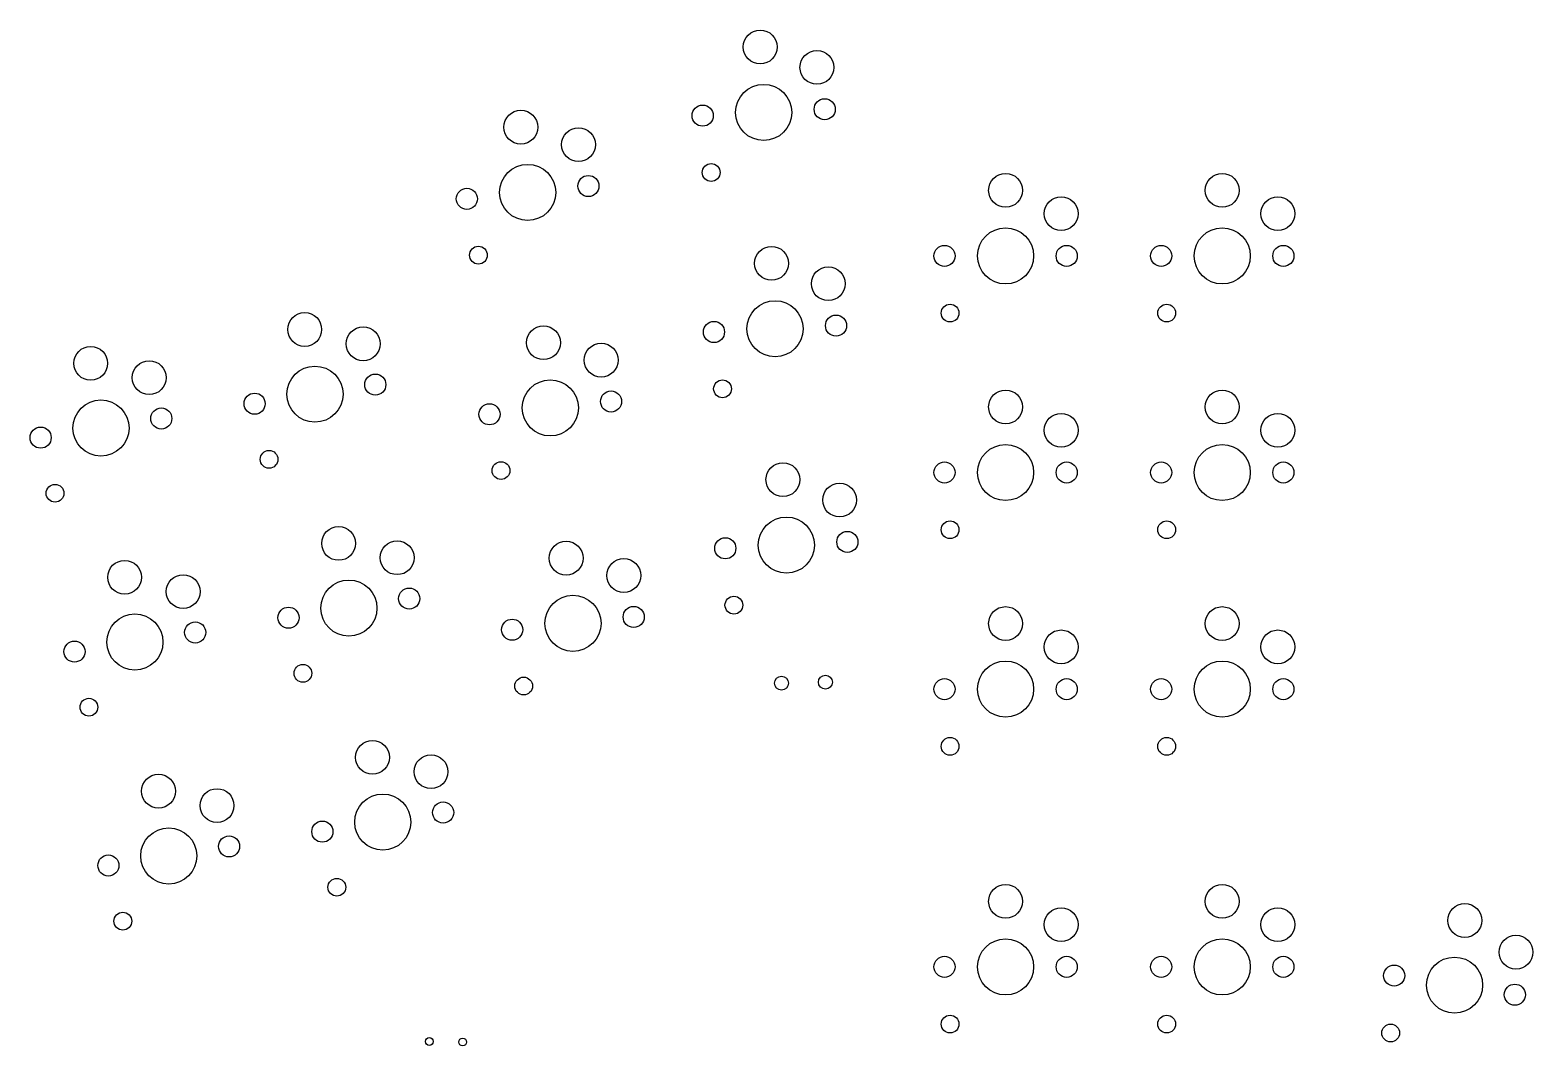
# Model space of a CAD drawing. Extents: x 1.96 to 7.28, y -7.58 to -3.98.
import ezdxf

# ---------------------------------------------------------------- set-up
doc = ezdxf.new("R2010")
doc.units = 0
doc.header["$MEASUREMENT"] = 0

msp = doc.modelspace()

# ---------------------------------------------------------------- linework, layer by layer
at = {"layer": 'WHITE'}
for centre, radius in [((4.5468, -4.0355), 0.06), ((4.7477, -4.1078), 0.06), ((4.559, -4.2675), 0.0994), ((3.6984, -4.3199), 0.06), ((4.3428, -4.2788), 0.0374), ((4.7752, -4.2561), 0.0374), ((3.9028, -4.3816), 0.06), ((3.7227, -4.551), 0.0994), ((4.373, -4.4802), 0.0315), ((3.938, -4.5283), 0.0374), ((5.4162, -4.5435), 0.06), ((6.1839, -4.5435), 0.06), ((3.5073, -4.5736), 0.0374), ((5.6131, -4.6262), 0.06), ((6.3808, -4.6262), 0.06), ((5.4162, -4.7758), 0.0994), ((6.1839, -4.7758), 0.0994), ((5.1997, -4.7758), 0.0374), ((5.6327, -4.7758), 0.0374), ((5.9674, -4.7758), 0.0374), ((6.4005, -4.7758), 0.0374), ((3.5481, -4.7732), 0.0315), ((4.587, -4.8022), 0.06), ((4.7879, -4.8744), 0.06), ((4.5992, -5.0341), 0.0994), ((5.2194, -4.9785), 0.0315), ((5.9871, -4.9785), 0.0315), ((2.9327, -5.0364), 0.06), ((4.8154, -5.0228), 0.0374), ((3.14, -5.0873), 0.06), ((3.7786, -5.0835), 0.06), ((4.3829, -5.0455), 0.0374), ((2.1744, -5.1565), 0.06), ((3.9831, -5.1451), 0.06), ((2.3818, -5.2074), 0.06), ((2.969, -5.2658), 0.0994), ((3.1829, -5.2319), 0.0374), ((3.8029, -5.3145), 0.0994), ((4.4132, -5.2469), 0.0315), ((2.7551, -5.2997), 0.0374), ((4.0183, -5.2918), 0.0374), ((5.4162, -5.3112), 0.06), ((6.1839, -5.3112), 0.06), ((2.2107, -5.3859), 0.0994), ((2.4246, -5.352), 0.0374), ((3.5876, -5.3371), 0.0374), ((5.6131, -5.3939), 0.06), ((6.3808, -5.3939), 0.06), ((1.9969, -5.4198), 0.0374), ((2.8063, -5.4969), 0.0315), ((5.4162, -5.5435), 0.0994), ((6.1839, -5.5435), 0.0994), ((3.6283, -5.5367), 0.0315), ((4.6272, -5.5688), 0.06), ((5.1997, -5.5435), 0.0374), ((5.6327, -5.5435), 0.0374), ((5.9674, -5.5435), 0.0374), ((6.4005, -5.5435), 0.0374), ((2.048, -5.617), 0.0315), ((4.8281, -5.6411), 0.06), ((3.0528, -5.7947), 0.06), ((4.6394, -5.8008), 0.0994), ((5.2194, -5.7462), 0.0315), ((5.9871, -5.7462), 0.0315), ((3.2601, -5.8455), 0.06), ((3.8589, -5.847), 0.06), ((4.4231, -5.8121), 0.0374), ((4.8556, -5.7894), 0.0374), ((2.2945, -5.9148), 0.06), ((4.0633, -5.9086), 0.06), ((2.5019, -5.9656), 0.06), ((3.0891, -6.0241), 0.0994), ((3.303, -5.9902), 0.0374), ((3.8832, -6.078), 0.0994), ((4.4534, -6.0136), 0.0315), ((2.3308, -6.1442), 0.0994), ((2.8752, -6.058), 0.0374), ((3.6678, -6.1006), 0.0374), ((4.0985, -6.0553), 0.0374), ((5.4162, -6.0789), 0.06), ((6.1839, -6.0789), 0.06), ((2.5447, -6.1103), 0.0374), ((5.6131, -6.1616), 0.06), ((6.3808, -6.1616), 0.06), ((2.117, -6.1781), 0.0374), ((2.9264, -6.2551), 0.0315), ((5.4162, -6.3112), 0.0994), ((6.1839, -6.3112), 0.0994), ((3.7086, -6.3002), 0.0315), ((4.6222, -6.2902), 0.0246), ((4.7777, -6.2863), 0.0246), ((5.1997, -6.3112), 0.0374), ((5.6327, -6.3112), 0.0374), ((5.9674, -6.3112), 0.0374), ((6.4005, -6.3112), 0.0374), ((2.1681, -6.3752), 0.0315), ((3.1729, -6.5529), 0.06), ((5.2194, -6.514), 0.0315), ((5.9871, -6.514), 0.0315), ((3.3802, -6.6038), 0.06), ((2.4146, -6.673), 0.06), ((2.622, -6.7239), 0.06), ((3.2092, -6.7823), 0.0994), ((3.4231, -6.7485), 0.0374), ((2.4509, -6.9024), 0.0994), ((2.9953, -6.8162), 0.0374), ((2.6648, -6.8686), 0.0374), ((2.2371, -6.9363), 0.0374), ((3.0465, -7.0134), 0.0315), ((5.4162, -7.0632), 0.06), ((6.1839, -7.0632), 0.06), ((7.0433, -7.1308), 0.06), ((2.2882, -7.1335), 0.0315), ((5.6131, -7.1458), 0.06), ((6.3808, -7.1458), 0.06), ((7.2248, -7.2433), 0.06), ((5.4162, -7.2954), 0.0994), ((6.1839, -7.2954), 0.0994), ((5.1997, -7.2954), 0.0374), ((5.6327, -7.2954), 0.0374), ((5.9674, -7.2954), 0.0374), ((6.4005, -7.2954), 0.0374), ((6.7931, -7.3263), 0.0374), ((7.007, -7.3602), 0.0994), ((7.2208, -7.3941), 0.0374), ((5.2194, -7.4982), 0.0315), ((5.9871, -7.4982), 0.0315), ((6.7808, -7.5297), 0.0315), ((3.3742, -7.5599), 0.0138), ((3.4923, -7.5619), 0.0138)]:
    msp.add_circle(centre, radius, dxfattribs=at)

doc.saveas('drawing.dxf')
